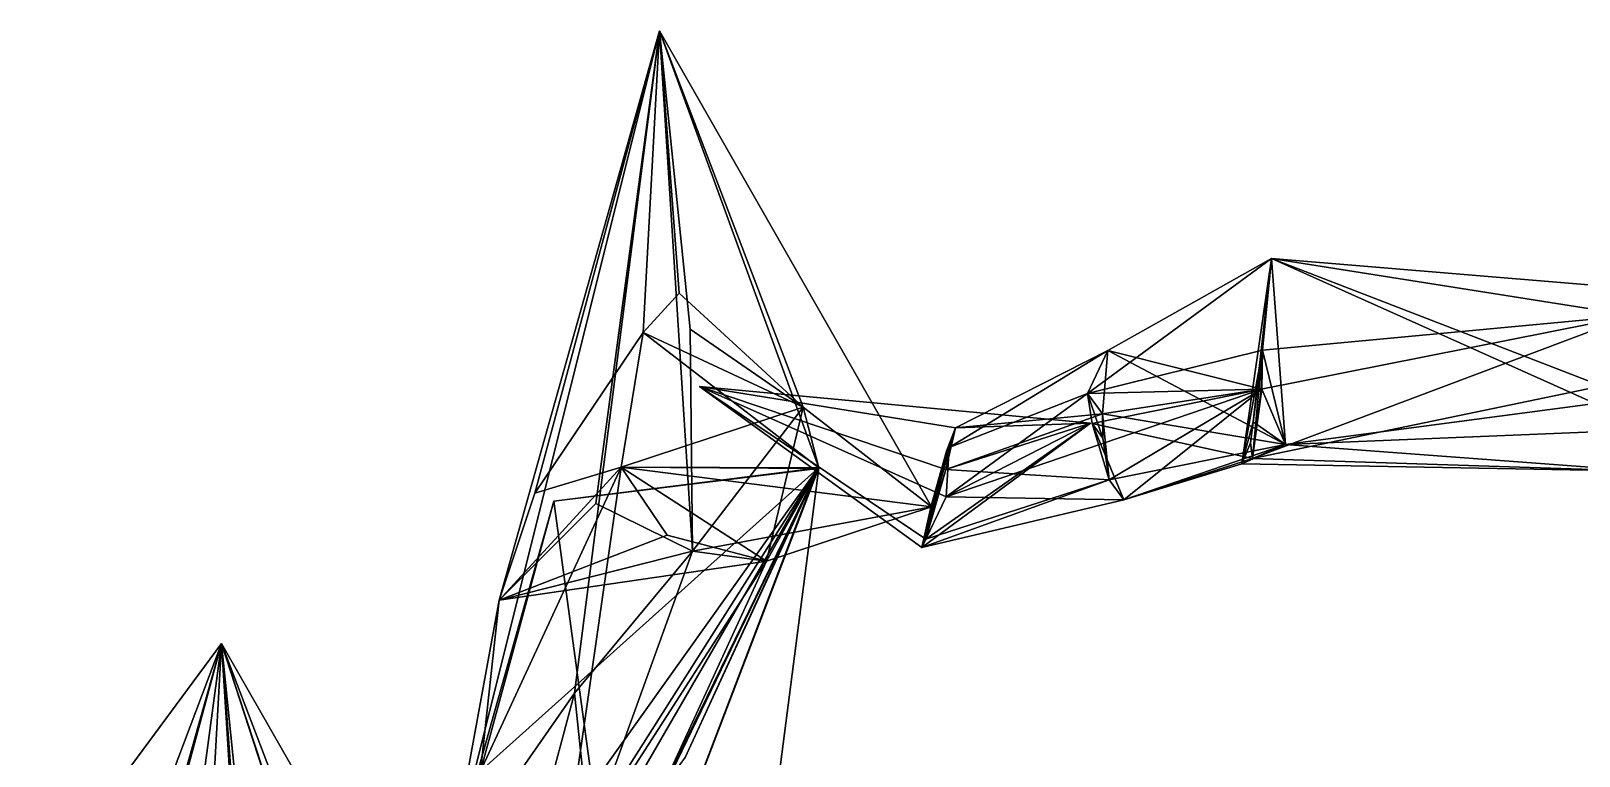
# Model space of a CAD drawing. Extents: x -14400 to 182464, y -26736 to 173792.
# Drawn here: x -9920 to 56144, y 34955 to 65888 of the extents above; entities that cross this region are included whole.
import ezdxf

# ---------------------------------------------------------------- set-up
doc = ezdxf.new("R2010")
doc.units = 0

msp = doc.modelspace()

# ---------------------------------------------------------------- linework, layer by layer
for points in [[(16896, 65888, 17728), (10064, 41600, 2928), (7920, 29952, 2128)], [(16896, 65888, 17728), (7920, 29952, 2128), (13280, 37632, 14576)], [(16896, 65888, 17728), (11584, 46176, 2832), (10064, 41600, 2928)], [(16896, 65888, 17728), (11584, 46176, 2832), (10064, 41600, 2928)], [(16896, 65888, 17728), (10064, 41600, 2928), (14192, 45728, 15056)], [(16896, 65888, 17728), (16208, 53024, 2480), (11584, 46176, 2832)], [(16896, 65888, 17728), (16208, 53024, 2480), (11584, 46176, 2832)], [(16896, 65888, 17728), (13280, 37632, 14576), (18304, 43696, 14832)], [(16896, 65888, 17728), (14192, 45728, 15056), (18304, 43696, 14832)], [(16896, 65888, 17728), (23696, 47248, -800), (16208, 53024, 2480)], [(16896, 65888, 17728), (17744, 54704, 5216), (16208, 53024, 2480)], [(16896, 65888, 17728), (18304, 43696, 14832), (18208, 53168, 15520)], [(16896, 65888, 17728), (18208, 53168, 15520), (23040, 49840, 5568)], [(16896, 65888, 17728), (23040, 49840, 5568), (23696, 47248, -800)], [(16896, 65888, 17728), (18304, 43696, 14832), (28512, 45584, 9536)], [(16896, 65888, 17728), (28512, 45584, 9536), (23040, 49840, 5568)], [(16896, 65888, 17728), (23040, 49840, 5568), (17744, 54704, 5216)], [(42640, 52272, 12272), (35168, 50416, 11104), (43024, 56176, 16928)], [(43024, 56176, 16928), (35168, 50416, 11104), (36032, 52256, 15568)], [(43616, 48240, 18112), (43024, 56176, 16928), (36032, 52256, 15568)], [(43024, 56176, 16928), (42640, 52272, 12272), (41760, 47424, 13488)], [(43024, 56176, 16928), (41760, 47424, 13488), (42240, 49216, 17520)], [(43024, 56176, 16928), (42240, 49216, 17520), (43616, 48240, 18112)], [(43616, 48240, 18112), (42640, 52272, 12272), (43024, 56176, 16928)], [(43024, 56176, 16928), (58432, 53744, 10560), (42640, 52272, 12272)], [(43024, 56176, 16928), (61648, 48992, 19136), (72480, 53728, 12064)], [(43024, 56176, 16928), (72480, 53728, 12064), (58432, 53744, 10560)], [(43024, 56176, 16928), (43616, 48240, 18112), (56832, 50000, 19104)], [(43024, 56176, 16928), (56832, 50000, 19104), (61648, 48992, 19136)], [(23040, 49840, 5568), (16208, 53024, 2480), (17744, 54704, 5216)], [(58432, 53744, 10560), (58704, 51072, 10288), (42208, 47648, 10816)], [(58432, 53744, 10560), (42208, 47648, 10816), (42576, 50608, 11568)], [(58432, 53744, 10560), (42576, 50608, 11568), (42640, 52272, 12272)], [(16208, 53024, 2480), (15264, 47280, -1984), (11584, 46176, 2832)], [(16208, 53024, 2480), (15264, 47280, -1984), (11584, 46176, 2832)], [(16208, 53024, 2480), (23696, 47248, -800), (15264, 47280, -1984)], [(23040, 49840, 5568), (15264, 47280, -1984), (16208, 53024, 2480)], [(18304, 43696, 14832), (23040, 49840, 5568), (18208, 53168, 15520)], [(36032, 52256, 15568), (35168, 50416, 11104), (29264, 48112, 9328)], [(36032, 52256, 15568), (29264, 48112, 9328), (29536, 48960, 12688)], [(36032, 52256, 15568), (29536, 48960, 12688), (35808, 49552, 14448)], [(42608, 50608, 11568), (35168, 50416, 11104), (42640, 52272, 12272)], [(36032, 52256, 15568), (42608, 50608, 11568), (35168, 50416, 11104)], [(36032, 52256, 15568), (35168, 50416, 11104), (35808, 49552, 14448)], [(36032, 52256, 15568), (35808, 49552, 14448), (42608, 50608, 11568)], [(43616, 48240, 18112), (36032, 52256, 15568), (35808, 49552, 14448)], [(42640, 52272, 12272), (42128, 48320, 11632), (41760, 47424, 13488)], [(42640, 52272, 12272), (42208, 47648, 10816), (42128, 48320, 11632)], [(42640, 52272, 12272), (42576, 50608, 11568), (42208, 47648, 10816)], [(43616, 48240, 18112), (42608, 50608, 11568), (42640, 52272, 12272)], [(58704, 51072, 10288), (58880, 47104, 13296), (42208, 47648, 10816)], [(18608, 50720, 4048), (29536, 48960, 12688), (35296, 49152, 10688)], [(18608, 50720, 4048), (35296, 49152, 10688), (29136, 46016, 7920)], [(18608, 50720, 4048), (29136, 46016, 7920), (28096, 43856, 8880)], [(18608, 50720, 4048), (28096, 43856, 8880), (28272, 44208, 9280)], [(18608, 50720, 4048), (28272, 44208, 9280), (29120, 47184, 11776)], [(18608, 50720, 4048), (29120, 47184, 11776), (29536, 48960, 12688)], [(42608, 50608, 11568), (36720, 45888, 10800), (29136, 46016, 7920)], [(42608, 50608, 11568), (29136, 46016, 7920), (35168, 50416, 11104)], [(35168, 50416, 11104), (29136, 46016, 7920), (29264, 48112, 9328)], [(42608, 50608, 11568), (35360, 49136, 10704), (35168, 50416, 11104)], [(35808, 49552, 14448), (35168, 50416, 11104), (35824, 48512, 13520)], [(35360, 49136, 10704), (35824, 48512, 13520), (35168, 50416, 11104)], [(42208, 47648, 10816), (35360, 49136, 10704), (42608, 50608, 11568)], [(35808, 49552, 14448), (36096, 46736, 12576), (42608, 50608, 11568)], [(42608, 50608, 11568), (36096, 46736, 12576), (36720, 45888, 10800)], [(43616, 48240, 18112), (42208, 47648, 10816), (42608, 50608, 11568)], [(28512, 45584, 9536), (15264, 47280, -1984), (23040, 49840, 5568)], [(18304, 43696, 14832), (21472, 43264, 5392), (23040, 49840, 5568)], [(21472, 43264, 5392), (23696, 47248, -800), (23040, 49840, 5568)], [(35808, 49552, 14448), (29536, 48960, 12688), (29120, 47184, 11776)], [(35808, 49552, 14448), (29120, 47184, 11776), (36096, 46736, 12576)], [(43616, 48240, 18112), (35808, 49552, 14448), (36096, 46736, 12576)], [(35808, 49552, 14448), (35824, 48512, 13520), (36096, 46736, 12576)], [(61648, 48992, 19136), (56832, 50000, 19104), (43616, 48240, 18112)], [(35296, 49152, 10688), (28272, 44208, 9280), (28096, 43856, 8880)], [(35296, 49152, 10688), (28096, 43856, 8880), (29136, 46016, 7920)], [(29536, 48960, 12688), (29152, 47968, 11232), (28096, 43856, 8880)], [(29536, 48960, 12688), (28096, 43856, 8880), (29120, 47184, 11776)], [(35296, 49152, 10688), (29120, 47184, 11776), (28272, 44208, 9280)], [(29536, 48960, 12688), (29120, 47184, 11776), (35296, 49152, 10688)], [(29264, 48112, 9328), (29152, 47968, 11232), (29536, 48960, 12688)], [(36720, 45888, 10800), (36096, 46736, 12576), (35360, 49136, 10704)], [(36720, 45888, 10800), (35360, 49136, 10704), (42208, 47648, 10816)], [(36096, 46736, 12576), (35824, 48512, 13520), (35360, 49136, 10704)], [(41760, 47424, 13488), (43616, 48240, 18112), (42240, 49216, 17520)], [(61648, 48992, 19136), (43616, 48240, 18112), (58880, 47104, 13296)], [(43616, 48240, 18112), (36096, 46736, 12576), (36720, 45888, 10800)], [(43616, 48240, 18112), (36720, 45888, 10800), (41760, 47424, 13488)], [(41760, 47424, 13488), (42128, 48320, 11632), (42208, 47648, 10816)], [(43616, 48240, 18112), (41760, 47424, 13488), (42208, 47648, 10816)], [(41760, 47424, 13488), (58880, 47104, 13296), (43616, 48240, 18112)], [(29264, 48112, 9328), (29136, 46016, 7920), (28096, 43856, 8880)], [(29264, 48112, 9328), (28096, 43856, 8880), (28496, 45632, 9456)], [(28096, 43856, 8880), (29152, 47968, 11232), (28496, 45632, 9456)], [(29264, 48112, 9328), (28496, 45632, 9456), (29152, 47968, 11232)], [(36720, 45888, 10800), (42208, 47648, 10816), (41760, 47424, 13488)], [(41760, 47424, 13488), (42208, 47648, 10816), (58880, 47104, 13296)], [(10064, 41600, 2928), (15264, 47280, -1984), (9264, 34304, 864)], [(15264, 47280, -1984), (12496, 27952, -1168), (9264, 34304, 864)], [(23664, 47216, -816), (13312, 32720, -1200), (9264, 34304, 864)], [(23664, 47216, -816), (9264, 34304, 864), (12400, 45824, 9344)], [(10064, 41600, 2928), (11584, 46176, 2832), (15264, 47280, -1984)], [(10064, 41600, 2928), (11584, 46176, 2832), (15264, 47280, -1984)], [(10064, 41600, 2928), (15264, 47280, -1984), (17232, 44384, 1888)], [(23696, 47248, -800), (23664, 47216, -816), (12400, 45824, 9344)], [(23696, 47248, -800), (12400, 45824, 9344), (14720, 28688, 24560)], [(15264, 47280, -1984), (23664, 47216, -816), (12496, 27952, -1168)], [(18000, 34896, -720), (12496, 27952, -1168), (23664, 47216, -816)], [(23664, 47216, -816), (13472, 31184, -1216), (13312, 32720, -1200)], [(14400, 22928, -752), (13472, 31184, -1216), (23664, 47216, -816)], [(23696, 47248, -800), (20448, 22048, 13136), (14400, 22928, -752)], [(23696, 47248, -800), (14400, 22928, -752), (23664, 47216, -816)], [(23696, 47248, -800), (14720, 28688, 24560), (20448, 22048, 13136)], [(15264, 47280, -1984), (23696, 47248, -800), (23664, 47216, -816)], [(28512, 45584, 9536), (21472, 43264, 5392), (15264, 47280, -1984)], [(21472, 43264, 5392), (17232, 44384, 1888), (15264, 47280, -1984)], [(21472, 43264, 5392), (16864, 33248, 5296), (23696, 47248, -800)], [(18000, 34896, -720), (23696, 47248, -800), (16864, 33248, 5296)], [(18000, 34896, -720), (23664, 47216, -816), (23696, 47248, -800)], [(29120, 47184, 11776), (28096, 43856, 8880), (28272, 44208, 9280)], [(29120, 47184, 11776), (28272, 44208, 9280), (36096, 46736, 12576)], [(36096, 46736, 12576), (28272, 44208, 9280), (28096, 43856, 8880)], [(36096, 46736, 12576), (28096, 43856, 8880), (36720, 45888, 10800)], [(14720, 28688, 24560), (12400, 45824, 9344), (7920, 29952, 2128)], [(12400, 45824, 9344), (9264, 34304, 864), (7920, 29952, 2128)], [(18304, 43696, 14832), (14192, 45728, 15056), (10064, 41600, 2928)], [(36720, 45888, 10800), (28096, 43856, 8880), (29136, 46016, 7920)], [(18304, 43696, 14832), (21472, 43264, 5392), (28512, 45584, 9536)], [(10064, 41600, 2928), (17232, 44384, 1888), (21472, 43264, 5392)], [(18304, 43696, 14832), (10064, 41600, 2928), (21472, 43264, 5392)], [(13280, 37632, 14576), (13920, 31536, 12576), (18304, 43696, 14832)], [(18304, 43696, 14832), (13920, 31536, 12576), (21472, 43264, 5392)], [(13920, 31536, 12576), (16864, 33248, 5296), (21472, 43264, 5392)], [(10064, 41600, 2928), (9264, 34304, 864), (7920, 29952, 2128)], [(-1792, 39760, 13696), (1344, 30144, -2352), (-9920, 28752, 7808)], [(-1792, 39760, 13696), (-9920, 28752, 7808), (-9040, 20544, 13040)], [(-1792, 39760, 13696), (-9040, 20544, 13040), (-400, 17568, 10800)], [(-1792, 39760, 13696), (-7104, 20048, -1200), (-8624, 15472, -1088)], [(-1792, 39760, 13696), (-8624, 15472, -1088), (-4496, 19600, 11040)], [(-1792, 39760, 13696), (-7104, 20048, -1200), (-8624, 15472, -1088)], [(-1792, 39760, 13696), (-8624, 15472, -1088), (-4496, 19600, 11040)], [(-1792, 39760, 13696), (-2496, 26896, -1536), (-7104, 20048, -1200)], [(-2496, 26896, -1536), (-7104, 20048, -1200), (-1792, 39760, 13696)], [(-1792, 39760, 13696), (-4496, 19600, 11040), (-400, 17568, 10800)], [(-400, 17568, 10800), (-1792, 39760, 13696), (-4496, 19600, 11040)], [(-1792, 39760, 13696), (-960, 28560, 1184), (-2496, 26896, -1536)], [(-2496, 26896, -1536), (-1792, 39760, 13696), (-960, 28560, 1184)], [(4336, 23712, 1536), (1376, 30160, -2336), (-1792, 39760, 13696)], [(4336, 23712, 1536), (-1792, 39760, 13696), (-496, 27040, 11488)], [(1376, 30160, -2336), (1344, 30144, -2352), (-1792, 39760, 13696)], [(-1792, 39760, 13696), (-400, 17568, 10800), (-496, 27040, 11488)], [(-1792, 39760, 13696), (-400, 17568, 10800), (9824, 19456, 5520)], [(-1792, 39760, 13696), (9824, 19456, 5520), (4336, 23712, 1536)], [(-1792, 39760, 13696), (4336, 23712, 1536), (-960, 28560, 1184)], [(4336, 23712, 1536), (-960, 28560, 1184), (-1792, 39760, 13696)], [(4336, 23712, 1536), (-1792, 39760, 13696), (-496, 27040, 11488)], [(-496, 27040, 11488), (-1792, 39760, 13696), (-400, 17568, 10800)], [(13280, 37632, 14576), (7920, 29952, 2128), (9312, 22784, 848)], [(13280, 37632, 14576), (9312, 22784, 848), (13920, 31536, 12576)]]:
    msp.add_3dface(points)

doc.saveas('drawing.dxf')
